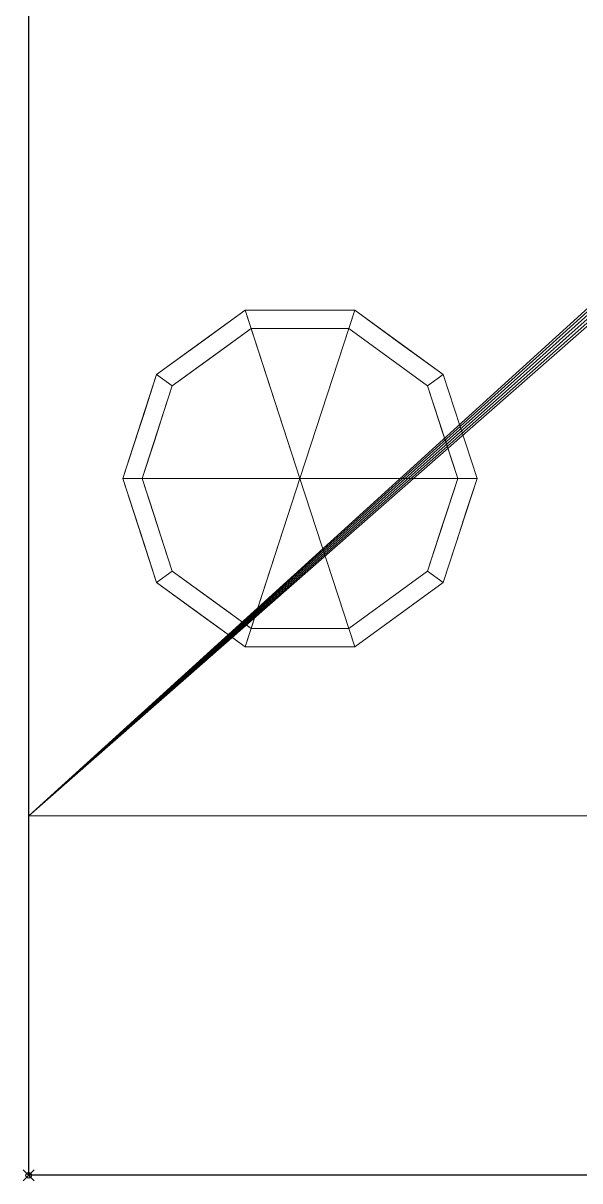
# Model space of a CAD drawing. Extents: x -1 to 1001, y -1700 to 12.
# Drawn here: x -1 to 99.6, y -1007 to -797.6 of the extents above; entities that cross this region are included whole.
import ezdxf

# ---------------------------------------------------------------- set-up
doc = ezdxf.new("R2010")
doc.units = 0
doc.header["$PDMODE"] = 35
for name, color, linetype in [('IQ_200_2D', 1, 'Continuous'), ('IQ_200_3D', 1, 'Continuous'), ('IQ_INS_3D', 3, 'Continuous')]:
    doc.layers.add(name, color=color, linetype=linetype)

msp = doc.modelspace()

# ---------------------------------------------------------------- linework, layer by layer
at = {"layer": 'IQ_200_2D', "transparency": 33554687}
for p, q in [((0, -1006), (0, 0)), ((1000, -1006), (0, -1006))]:
    msp.add_line(p, q, dxfattribs=at)
at = {"layer": 'IQ_INS_3D', "transparency": 33554687}
msp.add_point((0, -1006), dxfattribs=at)

# ---------------------------------------------------------------- meshes
at = {"layer": 'IQ_200_3D', "lineweight": 9, "transparency": 33554687}
mesh = msp.add_polyface(dxfattribs=at)
corners = [(1000, -1006, 1605), (0, -1006, 1605), (0, 0, 1605), (1000, 0, 1605)]
mesh.append_faces([[corners[k] for k in face] for face in [(0, 1, 2, 3)]])
mesh = msp.add_polyface(dxfattribs=at)
corners = [(0, 0, 1645), (0, -1006, 1645), (1000, -1006, 1645), (1000, 0, 1645)]
mesh.append_faces([[corners[k] for k in face] for face in [(0, 1, 2, 3)]])
mesh = msp.add_polyface(dxfattribs=at)
corners = [(0, 0, 1645), (0, 0, 1605), (0, -1006, 1605), (0, -1006, 1645)]
mesh.append_faces([[corners[k] for k in face] for face in [(0, 1, 2, 3)]])
mesh = msp.add_polyface(dxfattribs=at)
corners = [(1000, -51, 153), (1000, -941, 153), (0, -941, 153), (0, -51, 153), (500, -504.5, 153), (502.46, -504.18, 153), (504.75, -503.23, 153), (506.72, -501.72, 153), (508.23, -499.75, 153), (509.18, -497.46, 153), (509.5, -495, 153), (509.18, -492.54, 153), (508.23, -490.25, 153), (506.72, -488.28, 153), (504.75, -486.77, 153), (502.46, -485.82, 153), (500, -485.5, 153), (497.54, -485.82, 153), (495.25, -486.77, 153), (493.28, -488.28, 153), (491.77, -490.25, 153), (490.82, -492.54, 153), (490.5, -495, 153), (490.82, -497.46, 153), (491.77, -499.75, 153), (493.28, -501.72, 153), (495.25, -503.23, 153), (497.54, -504.18, 153)]
mesh.append_faces([[corners[k] for k in face] for face in [(21, 3, 20), (23, 2, 22), (13, 0, 12), (8, 1, 7), (5, 1, 4)]], dxfattribs={"vtx0": -1, "vtx1": -1})
mesh.append_faces([[corners[k] for k in face] for face in [(3, 21, 22, 2), (2, 23, 24), (2, 24, 25), (2, 27, 4, 1), (0, 13, 14), (1, 8, 9)]], dxfattribs={"vtx0": -1, "vtx2": -1})
mesh.append_faces([[corners[k] for k in face] for face in [(17, 18, 3), (19, 20, 3), (18, 19, 3), (25, 26, 2), (26, 27, 2), (15, 16, 0), (14, 15, 0), (11, 12, 0), (6, 7, 1), (5, 6, 1), (9, 10, 1)]], dxfattribs={"vtx1": -1, "vtx2": -1})
mesh.append_faces([[corners[k] for k in face] for face in [(16, 17, 3, 0), (10, 11, 0, 1)]], dxfattribs={"vtx1": -1, "vtx3": -1})
mesh = msp.add_polyface(dxfattribs=at)
corners = [(0, -51, 1605), (0, -941, 1605), (1000, -941, 1605), (1000, -51, 1605)]
mesh.append_faces([[corners[k] for k in face] for face in [(0, 1, 2, 3)]])
mesh = msp.add_polyface(dxfattribs=at)
corners = [(0, -941, 153), (0, -941, 1605), (0, -51, 1605), (0, -51, 153)]
mesh.append_faces([[corners[k] for k in face] for face in [(0, 1, 2, 3)]])
mesh = msp.add_polyface(dxfattribs=at)
corners = [(49, -880, 153), (81, -880, 153), (74.89, -861.19, 153), (58.89, -849.57, 153), (39.11, -849.57, 153), (23.11, -861.19, 153), (17, -880, 153)]
mesh.append_faces([[corners[k] for k in face] for face in [(0, 4, 5, 6)]], dxfattribs={"vtx0": -1})
mesh.append_faces([[corners[k] for k in face] for face in [(0, 3, 4)]], dxfattribs={"vtx0": -1, "vtx2": -1})
mesh.append_faces([[corners[k] for k in face] for face in [(0, 1, 2, 3)]], dxfattribs={"vtx3": -1})
mesh = msp.add_polyface(dxfattribs=at)
corners = [(17, -880, 153), (23.11, -861.19, 153), (39.11, -849.57, 153), (58.89, -849.57, 153), (74.89, -861.19, 153), (81, -880, 153), (81, -880, 64), (74.89, -861.19, 64), (58.89, -849.57, 64), (39.11, -849.57, 64), (23.11, -861.19, 64), (17, -880, 64), (66.89, -855.38, 153), (66.89, -855.38, 64), (77.94, -870.6, 153), (77.94, -870.6, 64), (49, -849.57, 153), (49, -849.57, 64), (31.11, -855.38, 64), (31.11, -855.38, 153), (20.77, -868.4, 64), (20.06, -870.6, 153), (18.88, -874.2, 64)]
mesh.append_faces([[corners[k] for k in face] for face in [(15, 14, 5, 6)]], dxfattribs={"vtx0": -1})
mesh.append_faces([[corners[k] for k in face] for face in [(1, 20, 21), (21, 22, 0), (20, 1, 10)]], dxfattribs={"vtx0": -1, "vtx1": -1})
mesh.append_faces([[corners[k] for k in face] for face in [(14, 15, 7, 4), (21, 20, 22)]], dxfattribs={"vtx0": -1, "vtx2": -1})
mesh.append_faces([[corners[k] for k in face] for face in [(3, 12, 13, 8), (7, 13, 12, 4), (18, 10, 1, 19), (17, 9, 2, 16), (9, 18, 19, 2), (16, 3, 8, 17)]], dxfattribs={"vtx1": -1, "vtx3": -1})
mesh.append_faces([[corners[k] for k in face] for face in [(22, 11, 0)]], dxfattribs={"vtx2": -1})
mesh = msp.add_polyface(dxfattribs=at)
corners = [(17, -880, 64), (23.11, -861.19, 64), (39.11, -849.57, 64), (58.89, -849.57, 64), (74.89, -861.19, 64), (81, -880, 64), (77.5, -880, 64), (72.06, -863.25, 64), (57.81, -852.89, 64), (40.19, -852.89, 64), (25.94, -863.25, 64), (20.5, -880, 64)]
mesh.append_faces([[corners[k] for k in face] for face in [(10, 1, 2, 9)]], dxfattribs={"vtx0": -1, "vtx2": -1})
mesh.append_faces([[corners[k] for k in face] for face in [(6, 7, 4, 5)]], dxfattribs={"vtx1": -1})
mesh.append_faces([[corners[k] for k in face] for face in [(8, 9, 2, 3), (7, 8, 3, 4)]], dxfattribs={"vtx1": -1, "vtx3": -1})
mesh.append_faces([[corners[k] for k in face] for face in [(11, 0, 1, 10)]], dxfattribs={"vtx2": -1})
mesh = msp.add_polyface(dxfattribs=at)
corners = [(20.5, -880, 64), (25.94, -863.25, 64), (40.19, -852.89, 64), (57.81, -852.89, 64), (72.06, -863.25, 64), (77.5, -880, 64), (77.5, -880, 0), (72.06, -863.25, 0), (57.81, -852.89, 0), (40.19, -852.89, 0), (25.94, -863.25, 0), (20.5, -880, 0), (64.93, -858.07, 64), (64.93, -858.07, 0), (74.78, -871.62, 64), (74.78, -871.62, 0), (49, -852.89, 64), (49, -852.89, 0), (33.07, -858.07, 0), (33.07, -858.07, 64), (22.7, -873.22, 0), (23.22, -871.62, 64), (24.32, -868.24, 0)]
mesh.append_faces([[corners[k] for k in face] for face in [(1, 22, 21), (22, 1, 10)]], dxfattribs={"vtx0": -1, "vtx1": -1})
mesh.append_faces([[corners[k] for k in face] for face in [(7, 4, 14, 15), (20, 0, 21)]], dxfattribs={"vtx0": -1, "vtx2": -1})
mesh.append_faces([[corners[k] for k in face] for face in [(22, 20, 21)]], dxfattribs={"vtx1": -1, "vtx2": -1})
mesh.append_faces([[corners[k] for k in face] for face in [(12, 4, 7, 13), (13, 8, 3, 12), (16, 3, 8, 17), (17, 9, 2, 16), (18, 10, 1, 19), (19, 2, 9, 18)]], dxfattribs={"vtx1": -1, "vtx3": -1})
mesh.append_faces([[corners[k] for k in face] for face in [(5, 6, 15, 14), (20, 11, 0)]], dxfattribs={"vtx2": -1})
mesh = msp.add_polyface(dxfattribs=at)
corners = [(20.5, -880, 0), (25.94, -863.25, 0), (40.19, -852.89, 0), (57.81, -852.89, 0), (72.06, -863.25, 0), (77.5, -880, 0), (49, -880, 0)]
mesh.append_faces([[corners[k] for k in face] for face in [(1, 2, 6, 0)]], dxfattribs={"vtx1": -1})
mesh.append_faces([[corners[k] for k in face] for face in [(2, 3, 6)]], dxfattribs={"vtx1": -1, "vtx2": -1})
mesh.append_faces([[corners[k] for k in face] for face in [(4, 5, 6, 3)]], dxfattribs={"vtx2": -1})
mesh = msp.add_polyface(dxfattribs=at)
corners = [(49, -880, 153), (17, -880, 153), (23.11, -898.81, 153), (39.11, -910.43, 153), (58.89, -910.43, 153), (74.89, -898.81, 153), (81, -880, 153)]
mesh.append_faces([[corners[k] for k in face] for face in [(0, 4, 5, 6)]], dxfattribs={"vtx0": -1})
mesh.append_faces([[corners[k] for k in face] for face in [(4, 0, 3)]], dxfattribs={"vtx0": -1, "vtx1": -1})
mesh.append_faces([[corners[k] for k in face] for face in [(0, 1, 2, 3)]], dxfattribs={"vtx3": -1})
mesh = msp.add_polyface(dxfattribs=at)
corners = [(81, -880, 153), (74.89, -898.81, 153), (58.89, -910.43, 153), (39.11, -910.43, 153), (23.11, -898.81, 153), (17, -880, 153), (17, -880, 64), (23.11, -898.81, 64), (39.11, -910.43, 64), (58.89, -910.43, 64), (74.89, -898.81, 64), (81, -880, 64), (20.77, -891.6, 153), (20.06, -889.4, 64), (31.11, -904.62, 64), (31.11, -904.62, 153), (49, -910.43, 153), (49, -910.43, 64), (66.89, -904.62, 64), (66.89, -904.62, 153), (77.23, -891.6, 64), (77.94, -889.4, 153), (18.88, -885.8, 153), (79.12, -885.8, 64)]
mesh.append_faces([[corners[k] for k in face] for face in [(7, 12, 13), (21, 23, 0), (1, 20, 21), (20, 1, 10)]], dxfattribs={"vtx0": -1, "vtx1": -1})
mesh.append_faces([[corners[k] for k in face] for face in [(13, 12, 22), (7, 4, 12), (21, 20, 23)]], dxfattribs={"vtx0": -1, "vtx2": -1})
mesh.append_faces([[corners[k] for k in face] for face in [(6, 13, 22)]], dxfattribs={"vtx1": -1, "vtx2": -1})
mesh.append_faces([[corners[k] for k in face] for face in [(15, 4, 7, 14), (3, 15, 14, 8), (17, 9, 2, 16), (19, 2, 9, 18), (18, 10, 1, 19), (16, 3, 8, 17)]], dxfattribs={"vtx1": -1, "vtx3": -1})
mesh.append_faces([[corners[k] for k in face] for face in [(22, 5, 6), (23, 11, 0)]], dxfattribs={"vtx2": -1})
mesh = msp.add_polyface(dxfattribs=at)
corners = [(81, -880, 64), (74.89, -898.81, 64), (58.89, -910.43, 64), (39.11, -910.43, 64), (23.11, -898.81, 64), (17, -880, 64), (20.5, -880, 64), (25.94, -896.75, 64), (40.19, -907.11, 64), (57.81, -907.11, 64), (72.06, -896.75, 64), (77.5, -880, 64)]
mesh.append_faces([[corners[k] for k in face] for face in [(1, 10, 11, 0)]], dxfattribs={"vtx0": -1})
mesh.append_faces([[corners[k] for k in face] for face in [(3, 8, 9, 2), (2, 9, 10, 1)]], dxfattribs={"vtx0": -1, "vtx2": -1})
mesh.append_faces([[corners[k] for k in face] for face in [(3, 4, 7, 8)]], dxfattribs={"vtx1": -1, "vtx3": -1})
mesh.append_faces([[corners[k] for k in face] for face in [(4, 5, 6, 7)]], dxfattribs={"vtx3": -1})
mesh = msp.add_polyface(dxfattribs=at)
corners = [(77.5, -880, 64), (72.06, -896.75, 64), (57.81, -907.11, 64), (40.19, -907.11, 64), (25.94, -896.75, 64), (20.5, -880, 64), (20.5, -880, 0), (25.94, -896.75, 0), (40.19, -907.11, 0), (57.81, -907.11, 0), (72.06, -896.75, 0), (77.5, -880, 0), (22.7, -886.78, 64), (23.22, -888.38, 0), (33.07, -901.93, 0), (33.07, -901.93, 64), (49, -907.11, 64), (49, -907.11, 0), (64.93, -901.93, 0), (64.93, -901.93, 64), (75.3, -886.78, 0), (74.78, -888.38, 64), (24.32, -891.76, 64), (73.68, -891.76, 0)]
mesh.append_faces([[corners[k] for k in face] for face in [(6, 12, 5)]], dxfattribs={"vtx0": -1})
mesh.append_faces([[corners[k] for k in face] for face in [(23, 1, 10), (22, 7, 4), (7, 22, 13), (1, 23, 21)]], dxfattribs={"vtx0": -1, "vtx1": -1})
mesh.append_faces([[corners[k] for k in face] for face in [(12, 6, 13), (20, 0, 21)]], dxfattribs={"vtx0": -1, "vtx2": -1})
mesh.append_faces([[corners[k] for k in face] for face in [(22, 12, 13), (23, 20, 21)]], dxfattribs={"vtx1": -1, "vtx2": -1})
mesh.append_faces([[corners[k] for k in face] for face in [(15, 4, 7, 14), (3, 15, 14, 8), (17, 9, 2, 16), (19, 2, 9, 18), (18, 10, 1, 19), (16, 3, 8, 17)]], dxfattribs={"vtx1": -1, "vtx3": -1})
mesh.append_faces([[corners[k] for k in face] for face in [(20, 11, 0)]], dxfattribs={"vtx2": -1})
mesh = msp.add_polyface(dxfattribs=at)
corners = [(77.5, -880, 0), (72.06, -896.75, 0), (57.81, -907.11, 0), (40.19, -907.11, 0), (25.94, -896.75, 0), (20.5, -880, 0), (49, -880, 0)]
mesh.append_faces([[corners[k] for k in face] for face in [(3, 6, 2)]], dxfattribs={"vtx0": -1, "vtx1": -1})
mesh.append_faces([[corners[k] for k in face] for face in [(1, 2, 6, 0)]], dxfattribs={"vtx1": -1})
mesh.append_faces([[corners[k] for k in face] for face in [(4, 5, 6, 3)]], dxfattribs={"vtx2": -1})
mesh = msp.add_polyface(dxfattribs=at)
corners = [(1000, -941, 153), (1000, -1006, 153), (0, -1006, 153), (0, -941, 153)]
mesh.append_faces([[corners[k] for k in face] for face in [(0, 1, 2, 3)]])
mesh = msp.add_polyface(dxfattribs=at)
corners = [(0, -1006, 788.58), (1000, -1006, 788.58), (1000, -941, 788.58), (0, -941, 788.58)]
mesh.append_faces([[corners[k] for k in face] for face in [(0, 1, 2, 3)]])
mesh = msp.add_polyface(dxfattribs=at)
corners = [(0, -941, 788.58), (0, -941, 153), (0, -1006, 153), (0, -1006, 788.58)]
mesh.append_faces([[corners[k] for k in face] for face in [(0, 1, 2, 3)]])
mesh = msp.add_polyface(dxfattribs=at)
corners = [(1000, -941, 788.58), (1000, -941, 153), (0, -941, 153), (0, -941, 788.58)]
mesh.append_faces([[corners[k] for k in face] for face in [(0, 1, 2, 3)]])
mesh = msp.add_polyface(dxfattribs=at)
corners = [(294, -1006, 834.92), (0, -1006, 834.92), (0, -941, 834.92), (294, -941, 834.92)]
mesh.append_faces([[corners[k] for k in face] for face in [(0, 1, 2, 3)]])
mesh = msp.add_polyface(dxfattribs=at)
corners = [(0, -941, 1594.92), (0, -1006, 1594.92), (294, -1006, 1594.92), (294, -941, 1594.92)]
mesh.append_faces([[corners[k] for k in face] for face in [(0, 1, 2, 3)]])
mesh = msp.add_polyface(dxfattribs=at)
corners = [(0, -941, 1594.92), (0, -941, 834.92), (0, -1006, 834.92), (0, -1006, 1594.92)]
mesh.append_faces([[corners[k] for k in face] for face in [(0, 1, 2, 3)]])
mesh = msp.add_polyface(dxfattribs=at)
corners = [(294, -941, 1594.92), (294, -941, 834.92), (0, -941, 834.92), (0, -941, 1594.92)]
mesh.append_faces([[corners[k] for k in face] for face in [(0, 1, 2, 3)]])
mesh = msp.add_polyface(dxfattribs=at)
corners = [(1000, -941, 153), (1000, -941, 1605), (0, -941, 1605), (0, -941, 153)]
mesh.append_faces([[corners[k] for k in face] for face in [(0, 1, 2, 3)]])
mesh = msp.add_polyface(dxfattribs=at)
corners = [(0, -1006, 1645), (0, -1006, 1605), (1000, -1006, 1605), (1000, -1006, 1645)]
mesh.append_faces([[corners[k] for k in face] for face in [(0, 1, 2, 3)]])
mesh = msp.add_polyface(dxfattribs=at)
corners = [(0, -1006, 1594.92), (0, -1006, 834.92), (294, -1006, 834.92), (294, -1006, 1594.92)]
mesh.append_faces([[corners[k] for k in face] for face in [(0, 1, 2, 3)]])
at = {"layer": 'IQ_200_3D', "lineweight": 9, "transparency": 33554582}
mesh = msp.add_polyface(dxfattribs=at)
corners = [(100, -1006, 724.81), (100, -1006, 788.58), (0, -1006, 788.58), (0, -1006, 153), (1000, -1006, 153), (1000, -1006, 788.58), (900, -1006, 788.58), (900, -1006, 724.81), (900, -1006, 667.31), (100, -1006, 667.31)]
mesh.append_faces([[corners[k] for k in face] for face in [(9, 2, 3), (4, 8, 9, 3), (8, 4, 5)]], dxfattribs={"vtx0": -1, "vtx2": -1})
mesh.append_faces([[corners[k] for k in face] for face in [(0, 1, 2, 9)]], dxfattribs={"vtx2": -1})
mesh.append_faces([[corners[k] for k in face] for face in [(5, 6, 7, 8)]], dxfattribs={"vtx3": -1})

doc.saveas('drawing.dxf')
